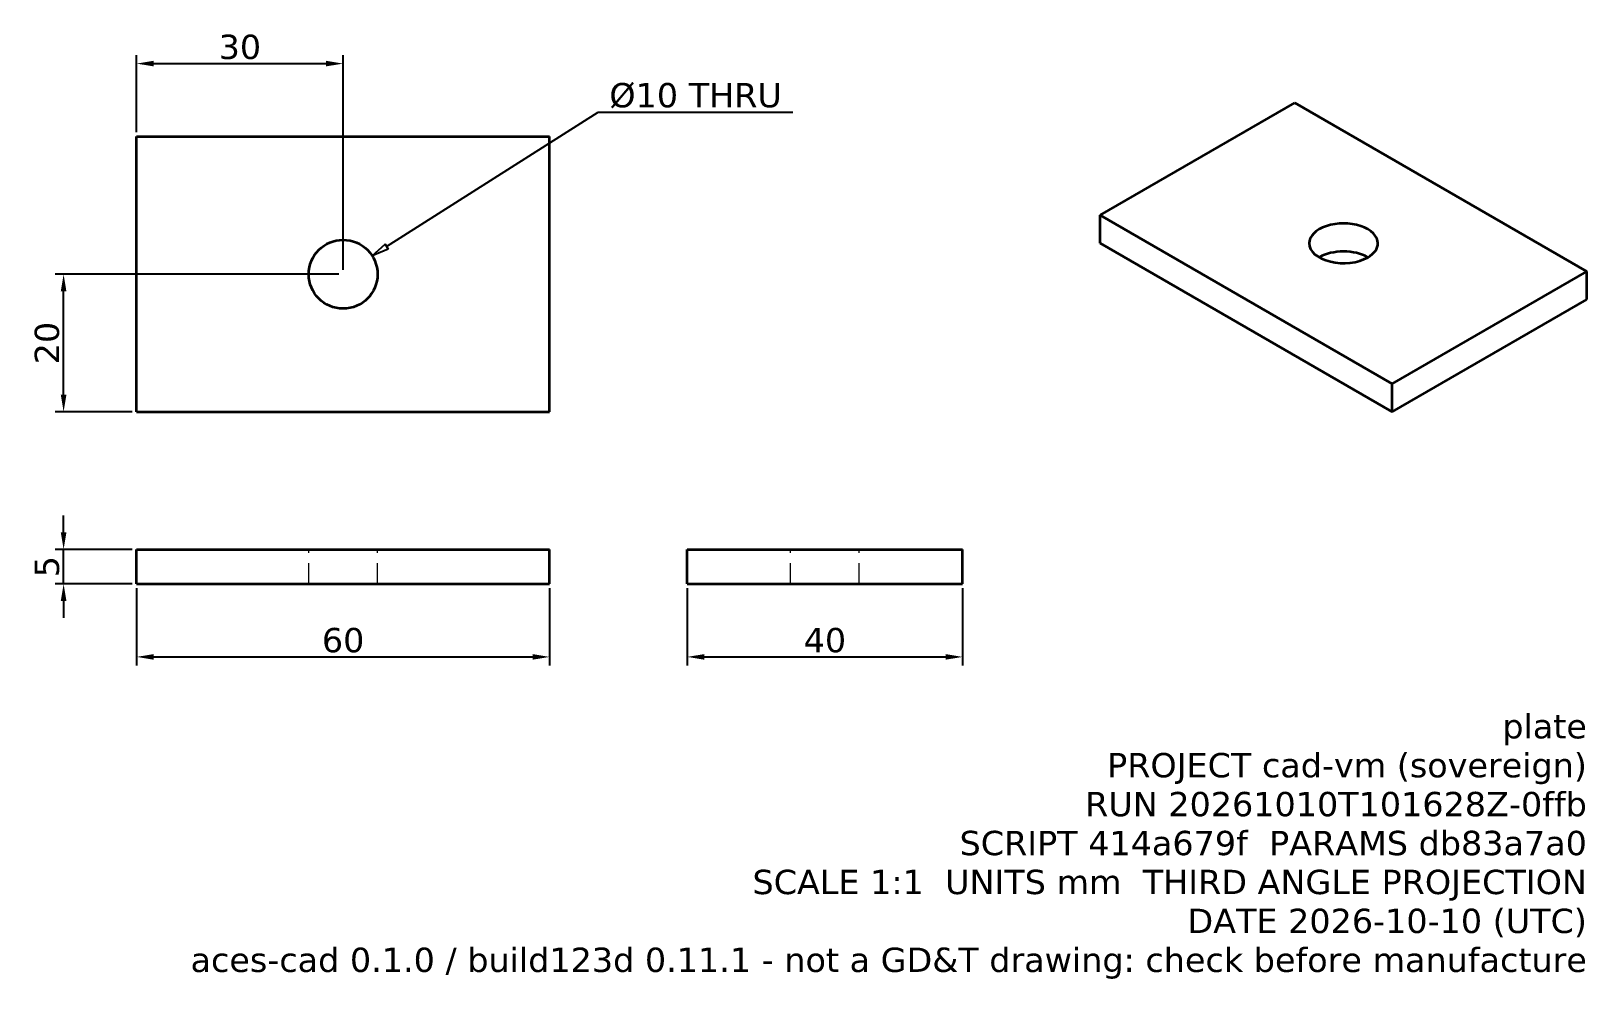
# Model space of a CAD drawing. Header units: millimetres. Extents: x -45 to 181, y -60 to 78.
import ezdxf
from ezdxf.enums import TextEntityAlignment as Align

# ---------------------------------------------------------------- set-up
doc = ezdxf.new("R2010")
doc.units = ezdxf.units.MM
doc.linetypes.add('ACES_HIDDEN', pattern=[4.5, 3, -1.5])
doc.layers.add('DIMENSIONS', color=7, linetype='Continuous')
doc.layers.add('TITLE', color=7, linetype='Continuous')
doc.layers.add('HIDDEN', color=8, linetype='ACES_HIDDEN', lineweight=18)
doc.layers.add('VISIBLE', color=7, linetype='Continuous', lineweight=35)
doc.styles.add('ACES_TEXT', font='DejaVuSansMono.ttf')
doc.styles.add('OpenSansCondensed-Light', font='OpenSansCondensed-Light.ttf')
doc.dimstyles.new('EZ_RADIUS', dxfattribs={"dimtxt": 0.25, "dimasz": 0.25, "dimexe": 0.375, "dimexo": 0.125, "dimgap": 0.1, "dimtad": 1, "dimlfac": 100, "dimzin": 12, "dimdsep": 46, "dimtxsty": 'OpenSansCondensed-Light', "dimblk": 'CLOSEDBLANK', "dimcen": 0, "dimazin": 3, "dimtfac": 0.5, "dimtofl": 0, "dimtmove": 1, "dimatfit": 3})
doc.dimstyles.new('EZDXF', dxfattribs={"dimtxt": 0.25, "dimasz": 0.175, "dimexe": 0.375, "dimexo": 0.125, "dimgap": 0.1, "dimtad": 1, "dimlfac": 100, "dimzin": 12, "dimdsep": 46, "dimtxsty": 'OpenSansCondensed-Light', "dimblk": 'ARCHTICK', "dimcen": 2.5, "dimazin": 3, "dimtfac": 0.5, "dimtmove": 2, "dimatfit": 3})

# ---------------------------------------------------------------- blocks, each defined once
blk = doc.blocks.new('_CLOSEDFILLED')
at = {"color": 0, "linetype": 'BYBLOCK'}
blk.add_solid([(-1, 0.164), (0, 0), (-1, -0.164)], dxfattribs=at)
blk = doc.blocks.new('*D1')
for p, q in [((-30, -3.14), (-30, -14.34)), ((30, -3.14), (30, -14.34)), ((-27.53, -13.11), (27.53, -13.11))]:
    blk.add_line(p, q)
at = {"layer": 'Defpoints'}
for p in [(-30, -2.5), (30, -2.5), (-30, -13.11)]:
    blk.add_point(p, dxfattribs=at)
at = {"layer": 'DIMENSIONS', "xscale": 2.4748737341529154, "yscale": 2.4748737341529154, "rotation": 180}
blk.add_blockref('_CLOSEDFILLED', (-30, -13.11), dxfattribs=at)
at = {"layer": 'DIMENSIONS', "xscale": 2.4748737341529154, "yscale": 2.4748737341529154}
blk.add_blockref('_CLOSEDFILLED', (30, -13.11), dxfattribs=at)
at = {"layer": 'DIMENSIONS', "insert": (0, -10.7), "char_height": 3.536, "attachment_point": 5, "style": 'ACES_TEXT'}
blk.add_mtext('60', dxfattribs=at)
blk = doc.blocks.new('*D2')
for p, q in [((-40.61, 4.97), (-40.61, 7.45)), ((-30.64, 2.5), (-41.84, 2.5)), ((-40.61, -2.5), (-40.61, 2.5)), ((-30.64, -2.5), (-41.84, -2.5)), ((-40.61, -4.97), (-40.61, -7.45))]:
    blk.add_line(p, q)
at = {"layer": 'Defpoints'}
for p in [(-30, 2.5), (-40.61, -2.5), (-30, -2.5)]:
    blk.add_point(p, dxfattribs=at)
at = {"layer": 'DIMENSIONS', "xscale": 2.4748737341529154, "yscale": 2.4748737341529154}
for p, rotation in [((-40.61, 2.5), 270), ((-40.61, -2.5), 90)]:
    blk.add_blockref('_CLOSEDFILLED', p, dxfattribs=dict(at, rotation=rotation))
at = {"layer": 'DIMENSIONS', "insert": (-43.01, 0), "char_height": 3.54, "attachment_point": 5, "rotation": 90, "style": 'ACES_TEXT'}
blk.add_mtext('5', dxfattribs=at)
blk = doc.blocks.new('*D3')
for p, q in [((50, -3.14), (50, -14.34)), ((90, -3.14), (90, -14.34)), ((52.47, -13.11), (87.53, -13.11))]:
    blk.add_line(p, q)
at = {"layer": 'Defpoints'}
for p in [(50, -2.5), (90, -2.5), (50, -13.11)]:
    blk.add_point(p, dxfattribs=at)
at = {"layer": 'DIMENSIONS', "xscale": 2.4748737341529154, "yscale": 2.4748737341529154, "rotation": 180}
blk.add_blockref('_CLOSEDFILLED', (50, -13.11), dxfattribs=at)
at = {"layer": 'DIMENSIONS', "xscale": 2.4748737341529154, "yscale": 2.4748737341529154}
blk.add_blockref('_CLOSEDFILLED', (90, -13.11), dxfattribs=at)
at = {"layer": 'DIMENSIONS', "insert": (70, -10.7), "char_height": 3.536, "attachment_point": 5, "style": 'ACES_TEXT'}
blk.add_mtext('40', dxfattribs=at)
blk = doc.blocks.new('_CLOSEDBLANK')
at = {"color": 0, "linetype": 'BYBLOCK'}
blk.add_lwpolyline([(-1, 0.164), (0, 0), (-1, -0.164)], close=True, dxfattribs=at)
blk = doc.blocks.new('*D4')
for p, q in [((6.31, 46.51), (37.07, 66.04)), ((37.07, 66.04), (65.36, 66.04))]:
    blk.add_line(p, q)
at = {"layer": 'Defpoints'}
for p in [(4.22, 45.18), (0, 42.5)]:
    blk.add_point(p, dxfattribs=at)
at = {"layer": 'DIMENSIONS', "xscale": 2.4748737341529154, "yscale": 2.4748737341529154, "rotation": 212.4104868676692}
blk.add_blockref('_CLOSEDBLANK', (4.22, 45.18), dxfattribs=at)
at = {"layer": 'DIMENSIONS', "insert": (51.21, 68.44), "char_height": 3.536, "attachment_point": 5, "style": 'ACES_TEXT'}
blk.add_mtext('%%c10 THRU', dxfattribs=at)
blk = doc.blocks.new('*D5')
for p, q in [((-30, 63.14), (-30, 74.34)), ((-27.53, 73.11), (-2.47, 73.11)), ((0, 43.14), (0, 74.34))]:
    blk.add_line(p, q)
at = {"layer": 'Defpoints'}
for p in [(-30, 73.11), (-30, 62.5), (0, 42.5)]:
    blk.add_point(p, dxfattribs=at)
at = {"layer": 'DIMENSIONS', "xscale": 2.4748737341529154, "yscale": 2.4748737341529154, "rotation": 180}
blk.add_blockref('_CLOSEDFILLED', (-30, 73.11), dxfattribs=at)
at = {"layer": 'DIMENSIONS', "xscale": 2.4748737341529154, "yscale": 2.4748737341529154}
blk.add_blockref('_CLOSEDFILLED', (0, 73.11), dxfattribs=at)
at = {"layer": 'DIMENSIONS', "insert": (-15, 75.51), "char_height": 3.536, "attachment_point": 5, "style": 'ACES_TEXT'}
blk.add_mtext('30', dxfattribs=at)
blk = doc.blocks.new('*D6')
for p, q in [((-0.64, 42.5), (-41.84, 42.5)), ((-40.61, 24.97), (-40.61, 40.03)), ((-30.64, 22.5), (-41.84, 22.5))]:
    blk.add_line(p, q)
at = {"layer": 'Defpoints'}
for p in [(0, 42.5), (-40.61, 22.5), (-30, 22.5)]:
    blk.add_point(p, dxfattribs=at)
at = {"layer": 'DIMENSIONS', "xscale": 2.4748737341529154, "yscale": 2.4748737341529154}
for p, rotation in [((-40.61, 42.5), 90), ((-40.61, 22.5), 270)]:
    blk.add_blockref('_CLOSEDFILLED', p, dxfattribs=dict(at, rotation=rotation))
at = {"layer": 'DIMENSIONS', "insert": (-43.01, 32.5), "char_height": 3.536, "attachment_point": 5, "rotation": 90, "style": 'ACES_TEXT'}
blk.add_mtext('20', dxfattribs=at)

msp = doc.modelspace()

# ---------------------------------------------------------------- linework, layer by layer
at = {"layer": 'HIDDEN'}
for p, q in [((-5, -2.5), (-5, 2.5)), ((5, -2.5), (5, 2.5)), ((65, -2.5), (65, 2.5)), ((75, -2.5), (75, 2.5))]:
    msp.add_line(p, q, dxfattribs=at)
for points in [[(5, 2.5), (4.875, 2.5), (4.505, 2.5), (3.909, 2.5), (3.117, 2.5), (2.169, 2.5), (1.113, 2.5), (0, 2.5), (-1.113, 2.5), (-2.169, 2.5), (-3.117, 2.5), (-3.909, 2.5), (-4.505, 2.5), (-4.875, 2.5), (-5, 2.5)], [(75, 2.5), (74.875, 2.5), (74.505, 2.5), (73.909, 2.5), (73.117, 2.5), (72.169, 2.5), (71.113, 2.5), (70, 2.5), (68.887, 2.5), (67.831, 2.5), (66.883, 2.5), (66.091, 2.5), (65.495, 2.5), (65.125, 2.5), (65, 2.5)], [(65, 2.5), (65.031, 2.5), (65.125, 2.5), (65.281, 2.5), (65.495, 2.5), (65.766, 2.5), (66.091, 2.5), (66.464, 2.5), (66.883, 2.5), (67.34, 2.5), (67.831, 2.5), (68.349, 2.5), (68.887, 2.5), (69.44, 2.5), (70, 2.5)], [(70, 2.5), (70.56, 2.5), (71.113, 2.5), (71.651, 2.5), (72.169, 2.5), (72.66, 2.5), (73.117, 2.5), (73.536, 2.5), (73.909, 2.5), (74.234, 2.5), (74.505, 2.5), (74.719, 2.5), (74.875, 2.5), (74.969, 2.5), (75, 2.5)], [(5, -2.5), (4.875, -2.5), (4.505, -2.5), (3.909, -2.5), (3.117, -2.5), (2.169, -2.5), (1.113, -2.5), (0, -2.5), (-1.113, -2.5), (-2.169, -2.5), (-3.117, -2.5), (-3.909, -2.5), (-4.505, -2.5), (-4.875, -2.5), (-5, -2.5)], [(75, -2.5), (74.875, -2.5), (74.505, -2.5), (73.909, -2.5), (73.117, -2.5), (72.169, -2.5), (71.113, -2.5), (70, -2.5), (68.887, -2.5), (67.831, -2.5), (66.883, -2.5), (66.091, -2.5), (65.495, -2.5), (65.125, -2.5), (65, -2.5)], [(65, -2.5), (65.031, -2.5), (65.125, -2.5), (65.281, -2.5), (65.495, -2.5), (65.766, -2.5), (66.091, -2.5), (66.464, -2.5), (66.883, -2.5), (67.34, -2.5), (67.831, -2.5), (68.349, -2.5), (68.887, -2.5), (69.44, -2.5), (70, -2.5)], [(70, -2.5), (70.56, -2.5), (71.113, -2.5), (71.651, -2.5), (72.169, -2.5), (72.66, -2.5), (73.117, -2.5), (73.536, -2.5), (73.909, -2.5), (74.234, -2.5), (74.505, -2.5), (74.719, -2.5), (74.875, -2.5), (74.969, -2.5), (75, -2.5)]]:
    msp.add_open_spline(points, degree=1, dxfattribs=at)
at = {"layer": 'VISIBLE'}
for p, q in [((110, 51.077), (138.284, 67.407)), ((138.284, 67.407), (180.711, 42.912)), ((-30, 22.5), (-30, 62.5)), ((-30, 62.5), (30, 62.5)), ((30, 22.5), (30, 62.5)), ((110, 46.995), (110, 51.077)), ((110, 51.077), (152.426, 26.582)), ((110, 46.995), (152.426, 22.5)), ((152.426, 26.582), (180.711, 42.912)), ((180.711, 38.83), (180.711, 42.912)), ((152.426, 22.5), (180.711, 38.83)), ((152.426, 22.5), (152.426, 26.582)), ((-30, 22.5), (30, 22.5)), ((-30, -2.5), (-30, 2.5)), ((-30, 2.5), (30, 2.5)), ((30, -2.5), (30, 2.5)), ((50, -2.5), (50, 2.5)), ((50, 2.5), (90, 2.5)), ((90, -2.5), (90, 2.5)), ((-30, -2.5), (30, -2.5)), ((50, -2.5), (90, -2.5))]:
    msp.add_line(p, q, dxfattribs=at)
msp.add_circle((0, 42.5), 5, dxfattribs=at)
for centre, start_param, end_param in [((145.355, 46.995), 0, 3.1415927), ((145.355, 46.995), 3.1415927, 5.4977871), ((145.355, 42.912), 0.7853982, 2.3561945), ((145.355, 46.995), 5.4977871, 6.2831853)]:
    msp.add_ellipse(centre, major_axis=(5, 0), ratio=0.5773503, start_param=start_param, end_param=end_param, dxfattribs=at)

# ---------------------------------------------------------------- texts
at = {"layer": 'TITLE', "style": 'ACES_TEXT'}
for s, height, p in [('plate', 3.5355, (180.711, -21.415)), ('PROJECT cad-vm (sovereign)', 3.53553, (180.711, -27.072)), ('RUN 20261010T101628Z-0ffb', 3.53553, (180.711, -32.729)), ('SCRIPT 414a679f  PARAMS db83a7a0', 3.53553, (180.711, -38.386)), ('SCALE 1:1  UNITS mm  THIRD ANGLE PROJECTION', 3.53553, (180.711, -44.043)), ('DATE 2026-10-10 (UTC)', 3.53553, (180.711, -49.699)), ('aces-cad 0.1.0 / build123d 0.11.1 - not a GD&T drawing: check before manufacture', 3.53553, (180.711, -55.356))]:
    msp.add_text(s, height=height, dxfattribs=at).set_placement(p, align=Align.TOP_RIGHT)

# ---------------------------------------------------------------- dimensions: what is measured, and where the dimension line sits
at = {"layer": 'DIMENSIONS'}
for base, p1, p2, picture, middle in [((-30, 73.107), (-30, 62.5), (0, 42.5), '*D5', (-15, 75.511)), ((-30, -13.107), (-30, -2.5), (30, -2.5), '*D1', (0, -10.702)), ((50, -13.107), (50, -2.5), (90, -2.5), '*D3', (70, -10.702))]:
    dim = msp.add_linear_dim(base=base, p1=p1, p2=p2, dimstyle='EZDXF', override={"dimtxt": 3.535534, "dimasz": 2.474874, "dimexe": 1.237437, "dimexo": 0.636396, "dimgap": 0.636396, "dimdec": 2, "dimlfac": 1, "dimzin": 8, "dimtxsty": 'ACES_TEXT'}, dxfattribs=at)
    dim.commit()
    dim.dimension.update_dxf_attribs({"geometry": picture, "text_midpoint": middle})
dim = msp.add_diameter_dim_2p(p1=(-4.221, 39.82), p2=(4.221, 45.18), text='<> THRU', dimstyle='EZ_RADIUS', override={"dimtxt": 3.535534, "dimasz": 2.474874, "dimexe": 1.237437, "dimexo": 0.636396, "dimgap": 0.636396, "dimtoh": 1, "dimdec": 2, "dimlfac": 1, "dimzin": 8, "dimtxsty": 'ACES_TEXT'}, dxfattribs=at)
dim.commit()
dim.dimension.update_dxf_attribs({"geometry": '*D4', "text_midpoint": (37.071, 66.036), "dimtype": 163})
for base, p1, p2, picture, middle in [((-40.607, 22.5), (-30, 22.5), (0, 42.5), '*D6', (-43.011, 32.5)), ((-40.607, -2.5), (-30, -2.5), (-30, 2.5), '*D2', (-43.011, 0))]:
    dim = msp.add_linear_dim(base=base, p1=p1, p2=p2, angle=90, dimstyle='EZDXF', override={"dimtxt": 3.535534, "dimasz": 2.474874, "dimexe": 1.237437, "dimexo": 0.636396, "dimgap": 0.636396, "dimdec": 2, "dimlfac": 1, "dimzin": 8, "dimtxsty": 'ACES_TEXT'}, dxfattribs=at)
    dim.commit()
    dim.dimension.update_dxf_attribs({"geometry": picture, "text_midpoint": middle})

doc.saveas('drawing.dxf')
